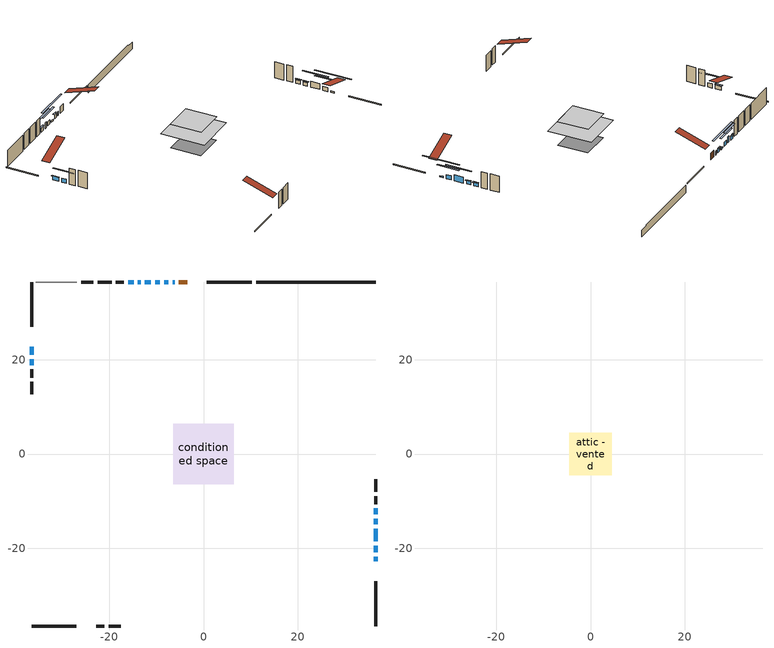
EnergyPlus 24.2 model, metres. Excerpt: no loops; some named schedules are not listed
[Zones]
conditioned space
 floor adiabatic (AdiabaticFloorConstruction): -6.4,-6.4 -6.4,6.4 6.4,6.4 6.4,-6.4 z2.99
 floor foundation (Slab1 construction): -4.4,-4.4 -4.4,4.4 4.4,4.4 4.4,-4.4 z-1.77
 wall outside (RimJoist1 construction): 10.25,36.47 0.74,36.47 / -36.47,-36.47 -26.96,-36.47 / -36.47,36.47 -36.47,26.96 / 36.47,-36.47 36.47,-26.96 z0.55:0.85
 wall outside (AdiabaticWallConstruction 1): -3.44,36.47 -5.22,36.47 z0.55:2.58
 wall outside (AdiabaticWallConstruction): -6.14,36.47 -6.57,36.47 / -7.5,36.47 -8.36,36.47 / 36.47,-20.89 36.47,-19.46 / -11.18,36.47 -12.41,36.47 / -36.47,20.08 -36.47,18.85 z0.55:1.77; -36.47,22.78 -36.47,21 z0.55:1.72; 36.47,-22.78 36.47,-21.81 / -9.29,36.47 -10.26,36.47 z0.55:0.96; 36.47,-18.53 36.47,-15.84 / -13.33,36.47 -13.89,36.47 z0.55:2.33; 36.47,-14.91 36.47,-13.69 / 36.47,-12.76 36.47,-11.54 z0.55:1.62; -14.82,36.47 -15.94,36.47 z0.55:1.67
 wall outside (Wall1 construction): -16.87,36.47 -18.58,36.47 / -22.78,-36.47 -21.07,-36.47 / -36.47,17.93 -36.47,16.22 / 36.47,-10.62 36.47,-8.91 z0.55:5.43
 wall outside (Wall3 construction): -23.33,36.47 -25.96,36.47 / -20.14,-36.47 -17.52,-36.47 / -36.47,15.29 -36.47,12.66 / 36.47,-7.98 36.47,-5.35 z0.55:5.43
 wall foundation (FoundationWall1 construction): 11.18,36.47,-1.77 11.18,36.47,0.55 33.94,36.47,0.55 33.94,36.47,0.24 36.47,36.47,0.24 36.47,36.47,-1.77
 wall othersidecoefficients (Wall2 construction): -19.51,36.47 -22.4,36.47 z0.55:5.43
 wall adiabatic (Wall4 construction): -26.89,36.47 -35.54,36.47 z0.55:5.43
 window (WindowConstruction 10): -6.15,36.47 -6.57,36.47 z0.55:1.77
 window (WindowConstruction 8): -7.5,36.47 -8.36,36.47 z0.55:1.77
 window (WindowConstruction 9): -36.47,22.78 -36.47,21 z0.55:1.72
 window (WindowConstruction 11): 36.47,-22.78 36.47,-21.81 z0.55:0.96
 window (WindowConstruction 12): -9.29,36.47 -10.26,36.47 z0.55:0.96
 window (WindowConstruction): 36.47,-20.88 36.47,-19.46 z0.55:1.77
 window (WindowConstruction 1): 36.47,-18.53 36.47,-15.84 z0.55:2.33
 window (WindowConstruction 2): -11.19,36.47 -12.4,36.47 z0.55:1.77
 window (WindowConstruction 3): -13.33,36.47 -13.89,36.47 z0.55:2.33
 window (WindowConstruction 4): -36.47,20.07 -36.47,18.86 z0.55:1.77
 window (WindowConstruction 5): 36.47,-14.91 36.47,-13.69 z0.55:1.62
 window (WindowConstruction 6): 36.47,-12.76 36.47,-11.54 z0.55:1.62
 window (WindowConstruction 7): -14.82,36.47 -15.94,36.47 z0.55:1.67
 door (Door): -3.44,36.47 -5.22,36.47 z0.55:2.58
 ceiling adiabatic (AdiabaticFloorConstruction): 6.4,-6.4 6.4,6.4 -6.4,6.4 -6.4,-6.4 z2.99
attic - vented
 floor to conditioned space (Floor1 construction Reversed): -4.52,-4.52 -4.52,4.52 4.52,4.52 4.52,-4.52 z5.43
 roof outside (Roof1 construction): -2.51,36.47,5.43 -2.51,27.66,8.36 -0.19,27.66,8.36 -0.19,36.47,5.43; -23.71,-36.47,5.43 -23.71,-27.66,8.36 -26.03,-27.66,8.36 -26.03,-36.47,5.43; -36.47,23.71,5.43 -27.66,23.71,8.36 -27.66,26.03,8.36 -36.47,26.03,5.43; 36.47,-23.71,5.43 27.66,-23.71,8.36 27.66,-26.03,8.36 36.47,-26.03,5.43
shading: -8.56,36.47 -7.3,36.47 -7.3,36.88 -8.56,36.88 z1.97; -36.47,20.8 -36.47,22.98 -36.88,22.98 -36.88,20.8 z1.92; 36.47,-16.88 36.47,-27.71 36.88,-27.71 36.88,-16.88 z5.88; -15.18,36.47 -4.36,36.47 -4.36,36.88 -15.18,36.88 z5.88; 36.47,-16.97 36.47,-23.37 36.88,-23.37 36.88,-16.97 z4.26; 36.47,-13.35 36.47,-21.02 36.88,-21.02 36.88,-13.35 z4.82; -14.89,36.47 -8.7,36.47 -8.7,36.88 -14.89,36.88 z4.26; -16.38,36.47 -10.84,36.47 -10.84,36.88 -16.38,36.88 z4.82; -36.47,16.37 -36.47,22.56 -36.88,22.56 -36.88,16.37 z4.26; 36.47,-13.49 36.47,-15.11 36.88,-15.11 36.88,-13.49 z1.82; 36.47,-11.34 36.47,-12.96 36.88,-12.96 36.88,-11.34 z1.82; -16.14,36.47 -14.62,36.47 -14.62,36.88 -16.14,36.88 z1.87
[Building]
Building 1: Terrain=Suburbs
[Site:Location]
Edmonton Intl AP_AB: Latitude {deg}=53.31; Longitude {deg}=-113.58; Time Zone {hr}=-7; Elevation {m}=723; Keep Site Location Information=Yes
[Site:GroundTemperature:Shallow]
-1.56185, -3.61833, -3.78302, -2.80711, 1.11059, 5.01004, 8.39065, 10.5322, 10.7141, 8.97234, 5.67794, 1.89811
[Site:WaterMainsTemperature]
Calculation Method=Schedule; Temperature Schedule=mains temperature schedule
[Material] Roughness=Rough; Thermal Absorptance=0.9
Name | Thickness {m} | Conductivity {W/m-K} | Density {kg/m3} | Specific Heat {J/kg-K} | Solar Absorptance | Visible Absorptance
asphalt or fiberglass shingles | 0.00635 | 0.162714 | 1121.4 | 1465.45 | 0.4 | 0.4
ceiling loosefill ins | 0.169333 | 0.0480833 | 16.02 | 1046.75 | 0.7 | 0.7
ceiling stud and cavity | 0.1397 | 0.094449 | 65.682 | 1177.47 | 0.7 | 0.7
concrete 4.0 in. | 0.1016 | 1.803125 | 2242.8 | 837.4 | 0.7 | 0.7
concrete 8.0 in. | 0.2032 | 1.803125 | 2242.8 | 837.4 | 0.7 | 0.7
door material | 0.04445 | 0.053851 | 512.64 | 1214.23 | 0.7 | 0.7
exterior vertical ins | 0.0457286 | 0.029427 | 32.04 | 1214.23 | 0.7 | 0.7
floor covering | 0.0127 | 0.0433444 | 54.468 | 1339.84 | 0.6 | 0.6
floor rigid ins; wall rigid ins | 0.512978 | 0.029427 | 32.04 | 1214.23 | 0.7 | 0.7
floor stud and cavity | 0.1397 | 1.75129 | 37.0049 | 1207.88 | 0.7 | 0.7
furniture material conditioned space 1 | 0.1524 | 0.115458 | 640.8 | 1214.23 | 0.6 | 0.6
gypsum board | 0.0127 | 0.160291 | 801 | 837.4 | 0.6 | 0.6
gypsum board 1 | 0.0127 | 0.160291 | 801 | 837.4 | 0.7 | 0.7
osb sheathing 0.5 in. | 0.0127 | 0.115458 | 512.64 | 1214.23 | 0.7 | 0.7
osb sheathing 0.5 in. 1 | 0.0127 | 0.115458 | 512.64 | 1214.23 | 0.4 | 0.4
osb sheathing 0.75 in. | 0.01905 | 0.115458 | 512.64 | 1214.23 | 0.7 | 0.7
osb sheathing 2.0 in. | 0.0508 | 0.115458 | 512.64 | 1214.23 | 0.7 | 0.7
rim joist stud and cavity | 0.0508 | 0.0296939 | 125.044 | 1163.47 | 0.6 | 0.6
wall stud and cavity | 0.1397 | 0.0954735 | 139.0536 | 1170.24 | 0.7 | 0.7
wall stud and cavity 1 | 0.1397 | 0.101127 | 139.0536 | 1170.24 | 0.7 | 0.7
wall stud and cavity 2 | 0.1397 | 0.0951301 | 139.0536 | 1170.24 | 0.7 | 0.7
wall stud and cavity 3 | 0.1397 | 0.0856282 | 139.0536 | 1170.24 | 0.7 | 0.7
wall stud and cavity 4 | 0.0889 | 0.380278 | 52.3479 | 1209.89 | 0.7 | 0.7
wall stud and cavity 5 | 0.0889 | 0.391764 | 83.0341 | 1211.67 | 0.7 | 0.7
wood siding | 0.0254 | 0.102417 | 544.68 | 1172.36 | 0.4 | 0.4
wood siding 1; wood siding 2; wood siding 3 | 0.0254 | 0.102417 | 544.68 | 1172.36 | 0.7 | 0.7
[WindowMaterial:SimpleGlazingSystem]
Name | U-Factor {W/m2-K} | Solar Heat Gain Coefficient
WindowMaterial | 2.97073 | 0.58
WindowMaterial 1 | 2.87647 | 0.71
WindowMaterial 10 | 3.1053 | 0.51
WindowMaterial 11 | 3.05704 | 0.4
WindowMaterial 2 | 2.98606 | 0.56
WindowMaterial 3 | 3.273367 | 0.53
WindowMaterial 4 | 2.02761 | 0.44
WindowMaterial 5 | 3.28813 | 0.55
WindowMaterial 6 | 2.99003 | 0.55
WindowMaterial 7 | 3.28927 | 0.55
WindowMaterial 8 | 2.94007 | 0.65
WindowMaterial 9 | 1.990139 | 0.45
[Construction]
AdiabaticFloorConstruction: floor stud and cavity, floor rigid ins, osb sheathing 0.75 in., floor covering
AdiabaticWallConstruction: wood siding 2, wall rigid ins, wall stud and cavity 4, gypsum board
AdiabaticWallConstruction 1: wood siding 3, wall rigid ins, wall stud and cavity 4, gypsum board
Door: door material
Floor1 construction Reversed: gypsum board, ceiling stud and cavity, ceiling loosefill ins
FoundationWall1 construction: concrete 8.0 in., gypsum board 1
furniture construction conditioned space 1: furniture material conditioned space 1
PartitionWallConstruction: gypsum board, wall stud and cavity 5, gypsum board
RimJoist1 construction: wood siding 1, osb sheathing 2.0 in., rim joist stud and cavity
Roof1 construction: asphalt or fiberglass shingles
Slab1 construction: concrete 4.0 in.
Wall1 construction: wood siding, osb sheathing 0.5 in., wall stud and cavity, gypsum board
Wall2 construction: osb sheathing 0.5 in. 1, wall stud and cavity 1, gypsum board
Wall3 construction: wood siding, osb sheathing 0.5 in., wall stud and cavity 2, gypsum board
Wall4 construction: osb sheathing 0.5 in. 1, wall stud and cavity 3, gypsum board
WindowConstruction: WindowMaterial
WindowConstruction 1: WindowMaterial 1
WindowConstruction 10: WindowMaterial 10
WindowConstruction 11; WindowConstruction 12: WindowMaterial 11
WindowConstruction 2: WindowMaterial 2
WindowConstruction 3: WindowMaterial 3
WindowConstruction 4: WindowMaterial 4
WindowConstruction 5: WindowMaterial 5
WindowConstruction 6: WindowMaterial 6
WindowConstruction 7: WindowMaterial 7
WindowConstruction 8: WindowMaterial 8
WindowConstruction 9: WindowMaterial 9
[Zone] Multiplier=1; Part of Total Floor Area=Yes
Name | Volume {m3}
attic - vented | 39.0209
conditioned space | 602.3
[Space]
Name | Zone | Volume {m3}
attic - vented 1 | attic - vented | 39.0209
conditioned space 1 | conditioned space | 602.3
[ZoneInfiltration:EffectiveLeakageArea]
infil attic - vented 1: Zone or Space=attic - vented 1; Schedule=Always On Discrete; Effective Air Leakage Area {cm2}=2846.61; Stack Coefficient=0.000204242; Wind Coefficient=9.6559e-06
[ZoneMixing]
whole house fan mix: Zone or Space=attic - vented; Schedule=Always On Continuous; Design Flow Rate Calculation Method=Flow/Zone; Design Flow Rate {m3/s}=0; Source Zone or Space=conditioned space
[SurfaceProperty:ExposedFoundationPerimeter]
Slab1: Exposed Perimeter Calculation Method=TotalExposedPerimeter; Total Exposed Perimeter {m}=25.295
[SurfaceProperty:OtherSideCoefficients]
other non-freezing space: Combined Convective/Radiative Film Coefficient {W/m2-K}=8.35; Constant Temperature Coefficient=1; External Dry-Bulb Temperature Coefficient=0; Ground Temperature Coefficient=0; Wind Speed Coefficient=0; Zone Air Temperature Coefficient=0; Constant Temperature Schedule=other non-freezing space; Previous Other Side Temperature Coefficient=0
[InternalMass] Zone or ZoneList=conditioned space; Space or SpaceList=conditioned space 1
Name | Construction | Surface Area {m2}
furniture mass conditioned space 1 | furniture construction conditioned space 1 | 96.3999
partition wall mass | PartitionWallConstruction | 241
[Lights]
interior lighting: Zone or ZoneList or Space or SpaceList=conditioned space 1; Schedule=interior lighting schedule; Design Level Calculation Method=LightingLevel; Lighting Level {W}=343.2; Return Air Fraction=0; Fraction Radiant=0.6; Fraction Visible=0.2; Fraction Replaceable=1
[People]
occupants: Zone or ZoneList or Space or SpaceList=conditioned space 1; Number of People Schedule=occupants schedule; Number of People Calculation Method=People; Number of People=3; Fraction Radiant=0.314171; Sensible Heat Fraction=0.56303; Activity Level Schedule=occupants activity schedule; Carbon Dioxide Generation Rate {m3/s-W}=0; Enable ASHRAE 55 Comfort Warnings=No; Mean Radiant Temperature Calculation Type=EnclosureAveraged
[ElectricEquipment] Zone or ZoneList or Space or SpaceList=conditioned space 1; Design Level Calculation Method=EquipmentLevel
Name | Schedule | Design Level {W} | Fraction Latent | Fraction Radiant | Fraction Lost
clothes dryer | clothes dryer schedule | 140.772 | 0.015 | 0.081 | 0.85
clothes washer | clothes washer schedule | 32.1985 | 0.03 | 0.162 | 0.7
cooking range | cooking range schedule | 208.969 | 0.08 | 0.432 | 0.2
dishwasher | dishwasher schedule | 66.8632 | 0.3 | 0.18 | 0.4
fridge | fridge schedule | 72.9452 | 0 | 0.6 | 0
mech vent bath fan 0 | mech vent bath fan 0 schedule | 50.2 | 0 | 0 | 1
mech vent bath fan 1 | mech vent bath fan 1 schedule | 50.2 | 0 | 0 | 1
mech vent house fan | mech vent house fan schedule | 0 | 0 | 0 | 1
mech vent house fan cfis | mech vent house fan cfis schedule | 0 | 0 | 0 | 0
mech vent range fan 0 | mech vent range fan 0 schedule | 57 | 0 | 0 | 1
misc plug loads | misc plug loads schedule | 494.7 | 0.045 | 0.513 | 0.1
whole house fan | Always On Discrete | 0 | 0 | 0 | 1
[OtherEquipment] Zone or ZoneList or Space or SpaceList=conditioned space 1; Design Level Calculation Method=EquipmentLevel
Name | Fuel Type | Schedule | Design Level {W} | Fraction Latent | Fraction Radiant | Fraction Lost
clothes dryer 1 | Electricity | clothes dryer schedule | 0 | 0.015 | 0.081 | 0.85
cooking range 1 | Electricity | cooking range schedule | 0 | 0.08 | 0.432 | 0.2
general water use latent | None | general water use schedule | 59.3978 | 1 | 0 | 0
general water use sensible | None | general water use schedule | -58.539 | 0 | 0.6 | 0
mech vent house fan latent load | None | Always On Discrete | 0 | 1 | 0 | 0
mech vent house fan sensible load | None | Always On Discrete | 0 | 0 | 0 | 0
water heater energy adjustment1 | NaturalGas | Always On Discrete | 0.01 | 0 | 0 | 1
[ZoneInfiltration:DesignFlowRate] Zone or ZoneList or Space or SpaceList=conditioned space 1; Schedule=Always On Discrete; Design Flow Rate Calculation Method=Flow/Zone; Design Flow Rate {m3/s}=0
infil flow; natural vent flow; whole house fan flow
[AvailabilityManager:Scheduled]
furnace airloop Availability Manager: Schedule=Always On Discrete
[Foundation:Kiva]
Foundation Kiva 1: Initial Indoor Air Temperature {C}=18; Wall Height Above Grade {m}=0.549981; Wall Depth Below Slab {m}=0.2032; Custom Block Material Name 1=exterior vertical ins; Custom Block Depth 1 {m}=2.31999; Custom Block X Position 1 {m}=0.2159; Custom Block Z Position 1 {m}=0
[Foundation:Kiva:Settings]
Soil Conductivity {W/m-K}=0.849921; Soil Density {kg/m3}=1842.3; Soil Specific Heat {J/kg-K}=418.7; Ground Solar Absorptivity=0.9; Ground Thermal Absorptivity=0.9; Ground Surface Roughness {m}=0.03; Far-Field Width {m}=40; Deep-Ground Boundary Condition=ZeroFlux; Deep-Ground Depth {m}=40; Minimum Cell Dimension {m}=0.2; Maximum Cell Growth Coefficient=3; Simulation Timestep=Timestep
[Exterior:Lights]
exterior lighting: Schedule=exterior lighting schedule; Design Level {W}=75.6
[EnergyManagementSystem:GlobalVariable]
furnace_airloop_Fan_RTF
infil_program_Qfan
infil_program_Qinf
natural_vent_program_Qnv
natural_vent_program_Qwhf
[EnergyManagementSystem:Sensor]
Name | Output:Variable or Output:Meter Index Key | Output:Variable or Output:Meter
airflow_gain | infil flow | Infiltration Sensible Heat Gain Energy
airflow_gain_1 | natural vent flow | Infiltration Sensible Heat Gain Energy
airflow_gain_2 | whole house fan flow | Infiltration Sensible Heat Gain Energy
airflow_loss | infil flow | Infiltration Sensible Heat Loss Energy
airflow_loss_1 | natural vent flow | Infiltration Sensible Heat Loss Energy
airflow_loss_2 | whole house fan flow | Infiltration Sensible Heat Loss Energy
clg_load_cond |  | Cooling:EnergyTransfer:Zone:CONDITIONED SPACE
clg_sp_s; clg_sp_s_1 | cooling setpoint | Schedule Value
clothes_dryer_exhaust_0_sch_s | clothes dryer exhaust 0 schedule | Schedule Value
cool_season | cooling season schedule | Schedule Value
htg_load_cond |  | Heating:EnergyTransfer:Zone:CONDITIONED SPACE
htg_sp_s; htg_sp_s_1 | heating setpoint | Schedule Value
ig_ee_conv | clothes dryer | Electric Equipment Convective Heating Energy
ig_ee_conv_2 | cooking range | Electric Equipment Convective Heating Energy
ig_ee_conv_4 | fridge | Electric Equipment Convective Heating Energy
ig_ee_conv_5 | misc plug loads | Electric Equipment Convective Heating Energy
ig_ee_conv_6 | whole house fan | Electric Equipment Convective Heating Energy
ig_ee_rad | clothes dryer | Electric Equipment Radiant Heating Energy
ig_ee_rad_2 | cooking range | Electric Equipment Radiant Heating Energy
ig_ee_rad_4 | fridge | Electric Equipment Radiant Heating Energy
ig_ee_rad_5 | misc plug loads | Electric Equipment Radiant Heating Energy
ig_ee_rad_6 | whole house fan | Electric Equipment Radiant Heating Energy
ig_lgt_conv | interior lighting | Lights Convective Heating Energy
ig_lgt_rad | interior lighting | Lights Radiant Heating Energy
ig_lgt_vis | interior lighting | Lights Visible Radiation Heating Energy
ig_oe_conv | clothes dryer 1 | Other Equipment Convective Heating Energy
ig_oe_conv_1 | cooking range 1 | Other Equipment Convective Heating Energy
ig_oe_conv_2 | general water use latent | Other Equipment Convective Heating Energy
ig_oe_conv_3 | general water use sensible | Other Equipment Convective Heating Energy
ig_oe_conv_4 | water heater energy adjustment1 | Other Equipment Convective Heating Energy
ig_oe_rad | clothes dryer 1 | Other Equipment Radiant Heating Energy
ig_oe_rad_1 | cooking range 1 | Other Equipment Radiant Heating Energy
ig_oe_rad_2 | general water use latent | Other Equipment Radiant Heating Energy
ig_oe_rad_3 | general water use sensible | Other Equipment Radiant Heating Energy
ig_oe_rad_4 | water heater energy adjustment1 | Other Equipment Radiant Heating Energy
ig_ppl_conv | occupants | People Convective Heating Energy
ig_ppl_rad | occupants | People Radiant Heating Energy
im_conv | furniture mass conditioned space 1 | Surface Inside Face Convection Heat Gain Energy
im_conv_1 | partition wall mass | Surface Inside Face Convection Heat Gain Energy
im_ig | furniture mass conditioned space 1 | Surface Inside Face Internal Gains Radiation Heat Gain Energy
im_ig_1 | partition wall mass | Surface Inside Face Internal Gains Radiation Heat Gain Energy
im_lgt | furniture mass conditioned space 1 | Surface Inside Face Lights Radiation Heat Gain Energy
im_lgt_1 | partition wall mass | Surface Inside Face Lights Radiation Heat Gain Energy
im_sol | furniture mass conditioned space 1 | Surface Inside Face Solar Radiation Heat Gain Energy
im_sol_1 | partition wall mass | Surface Inside Face Solar Radiation Heat Gain Energy
im_surf | furniture mass conditioned space 1 | Surface Inside Face Net Surface Thermal Radiation Heat Gain Energy
im_surf_1 | partition wall mass | Surface Inside Face Net Surface Thermal Radiation Heat Gain Energy
mech_vent_bath_fan_0_sch_s | mech vent bath fan 0 schedule | Schedule Value
mech_vent_bath_fan_1_sch_s | mech vent bath fan 1 schedule | Schedule Value
mech_vent_range_fan_0_sch_s | mech vent range fan 0 schedule | Schedule Value
mv_conv | mech vent bath fan 0 | Electric Equipment Convective Heating Energy
mv_conv_1 | mech vent bath fan 1 | Electric Equipment Convective Heating Energy
mv_conv_2 | mech vent house fan | Electric Equipment Convective Heating Energy
mv_conv_3 | mech vent house fan cfis | Electric Equipment Convective Heating Energy
mv_conv_4 | mech vent range fan 0 | Electric Equipment Convective Heating Energy
mv_conv_5 | mech vent house fan latent load | Other Equipment Convective Heating Energy
mv_conv_6 | mech vent house fan sensible load | Other Equipment Convective Heating Energy
mv_rad | mech vent bath fan 0 | Electric Equipment Radiant Heating Energy
mv_rad_1 | mech vent bath fan 1 | Electric Equipment Radiant Heating Energy
mv_rad_2 | mech vent house fan | Electric Equipment Radiant Heating Energy
mv_rad_3 | mech vent house fan cfis | Electric Equipment Radiant Heating Energy
mv_rad_4 | mech vent range fan 0 | Electric Equipment Radiant Heating Energy
mv_rad_5 | mech vent house fan latent load | Other Equipment Radiant Heating Energy
mv_rad_6 | mech vent house fan sensible load | Other Equipment Radiant Heating Energy
natural_vent_s | natural vent schedule | Schedule Value
oa_temp |  | Site Outdoor Air Drybulb Temperature
out_pb_s |  | Site Outdoor Air Barometric Pressure
out_wt_s |  | Site Outdoor Air Humidity Ratio
site_vw_s |  | Site Wind Speed
ss_back_out | Window1 | Surface Window Shortwave from Zone Back Out Window Heat Transfer Rate
ss_back_out_1 | Window10 | Surface Window Shortwave from Zone Back Out Window Heat Transfer Rate
ss_back_out_10 | Window7 | Surface Window Shortwave from Zone Back Out Window Heat Transfer Rate
ss_back_out_11 | Window8 | Surface Window Shortwave from Zone Back Out Window Heat Transfer Rate
ss_back_out_12 | Window9 | Surface Window Shortwave from Zone Back Out Window Heat Transfer Rate
ss_back_out_2 | Window11 | Surface Window Shortwave from Zone Back Out Window Heat Transfer Rate
ss_back_out_3 | Window12 | Surface Window Shortwave from Zone Back Out Window Heat Transfer Rate
ss_back_out_4 | Window13 | Surface Window Shortwave from Zone Back Out Window Heat Transfer Rate
ss_back_out_5 | Window2 | Surface Window Shortwave from Zone Back Out Window Heat Transfer Rate
ss_back_out_6 | Window3 | Surface Window Shortwave from Zone Back Out Window Heat Transfer Rate
ss_back_out_7 | Window4 | Surface Window Shortwave from Zone Back Out Window Heat Transfer Rate
ss_back_out_8 | Window5 | Surface Window Shortwave from Zone Back Out Window Heat Transfer Rate
ss_back_out_9 | Window6 | Surface Window Shortwave from Zone Back Out Window Heat Transfer Rate
ss_conv | Door1 | Surface Inside Face Convection Heat Gain Energy
ss_conv_1 | Window1 | Surface Inside Face Convection Heat Gain Energy
ss_conv_10 | Window6 | Surface Inside Face Convection Heat Gain Energy
ss_conv_11 | Window7 | Surface Inside Face Convection Heat Gain Energy
ss_conv_12 | Window8 | Surface Inside Face Convection Heat Gain Energy
ss_conv_13 | Window9 | Surface Inside Face Convection Heat Gain Energy
ss_conv_2 | Window10 | Surface Inside Face Convection Heat Gain Energy
ss_conv_3 | Window11 | Surface Inside Face Convection Heat Gain Energy
ss_conv_4 | Window12 | Surface Inside Face Convection Heat Gain Energy
ss_conv_5 | Window13 | Surface Inside Face Convection Heat Gain Energy
ss_conv_6 | Window2 | Surface Inside Face Convection Heat Gain Energy
ss_conv_7 | Window3 | Surface Inside Face Convection Heat Gain Energy
ss_conv_8 | Window4 | Surface Inside Face Convection Heat Gain Energy
ss_conv_9 | Window5 | Surface Inside Face Convection Heat Gain Energy
ss_ig | Door1 | Surface Inside Face Internal Gains Radiation Heat Gain Energy
ss_ig_1 | Window1 | Surface Inside Face Internal Gains Radiation Heat Gain Energy
ss_ig_10 | Window6 | Surface Inside Face Internal Gains Radiation Heat Gain Energy
ss_ig_11 | Window7 | Surface Inside Face Internal Gains Radiation Heat Gain Energy
ss_ig_12 | Window8 | Surface Inside Face Internal Gains Radiation Heat Gain Energy
ss_ig_13 | Window9 | Surface Inside Face Internal Gains Radiation Heat Gain Energy
ss_ig_2 | Window10 | Surface Inside Face Internal Gains Radiation Heat Gain Energy
ss_ig_3 | Window11 | Surface Inside Face Internal Gains Radiation Heat Gain Energy
ss_ig_4 | Window12 | Surface Inside Face Internal Gains Radiation Heat Gain Energy
ss_ig_5 | Window13 | Surface Inside Face Internal Gains Radiation Heat Gain Energy
ss_ig_6 | Window2 | Surface Inside Face Internal Gains Radiation Heat Gain Energy
ss_ig_7 | Window3 | Surface Inside Face Internal Gains Radiation Heat Gain Energy
ss_ig_8 | Window4 | Surface Inside Face Internal Gains Radiation Heat Gain Energy
ss_ig_9 | Window5 | Surface Inside Face Internal Gains Radiation Heat Gain Energy
ss_lgt | Door1 | Surface Inside Face Lights Radiation Heat Gain Energy
ss_sol | Door1 | Surface Inside Face Solar Radiation Heat Gain Energy
ss_surf | Door1 | Surface Inside Face Net Surface Thermal Radiation Heat Gain Energy
ss_surf_1 | Window1 | Surface Inside Face Net Surface Thermal Radiation Heat Gain Energy
ss_surf_10 | Window6 | Surface Inside Face Net Surface Thermal Radiation Heat Gain Energy
ss_surf_11 | Window7 | Surface Inside Face Net Surface Thermal Radiation Heat Gain Energy
ss_surf_12 | Window8 | Surface Inside Face Net Surface Thermal Radiation Heat Gain Energy
ss_surf_13 | Window9 | Surface Inside Face Net Surface Thermal Radiation Heat Gain Energy
ss_surf_2 | Window10 | Surface Inside Face Net Surface Thermal Radiation Heat Gain Energy
ss_surf_3 | Window11 | Surface Inside Face Net Surface Thermal Radiation Heat Gain Energy
ss_surf_4 | Window12 | Surface Inside Face Net Surface Thermal Radiation Heat Gain Energy
ss_surf_5 | Window13 | Surface Inside Face Net Surface Thermal Radiation Heat Gain Energy
ss_surf_6 | Window2 | Surface Inside Face Net Surface Thermal Radiation Heat Gain Energy
ss_surf_7 | Window3 | Surface Inside Face Net Surface Thermal Radiation Heat Gain Energy
ss_surf_8 | Window4 | Surface Inside Face Net Surface Thermal Radiation Heat Gain Energy
ss_surf_9 | Window5 | Surface Inside Face Net Surface Thermal Radiation Heat Gain Energy
ss_trans_in | Window1 | Surface Window Transmitted Solar Radiation Rate
ss_trans_in_1 | Window10 | Surface Window Transmitted Solar Radiation Rate
ss_trans_in_10 | Window7 | Surface Window Transmitted Solar Radiation Rate
ss_trans_in_11 | Window8 | Surface Window Transmitted Solar Radiation Rate
ss_trans_in_12 | Window9 | Surface Window Transmitted Solar Radiation Rate
ss_trans_in_2 | Window11 | Surface Window Transmitted Solar Radiation Rate
ss_trans_in_3 | Window12 | Surface Window Transmitted Solar Radiation Rate
ss_trans_in_4 | Window13 | Surface Window Transmitted Solar Radiation Rate
ss_trans_in_5 | Window2 | Surface Window Transmitted Solar Radiation Rate
ss_trans_in_6 | Window3 | Surface Window Transmitted Solar Radiation Rate
ss_trans_in_7 | Window4 | Surface Window Transmitted Solar Radiation Rate
ss_trans_in_8 | Window5 | Surface Window Transmitted Solar Radiation Rate
ss_trans_in_9 | Window6 | Surface Window Transmitted Solar Radiation Rate
ss_trans_out | Window1 | Surface Inside Face Initial Transmitted Diffuse Transmitted Out Window Solar Radiation Rate
ss_trans_out_1 | Window10 | Surface Inside Face Initial Transmitted Diffuse Transmitted Out Window Solar Radiation Rate
